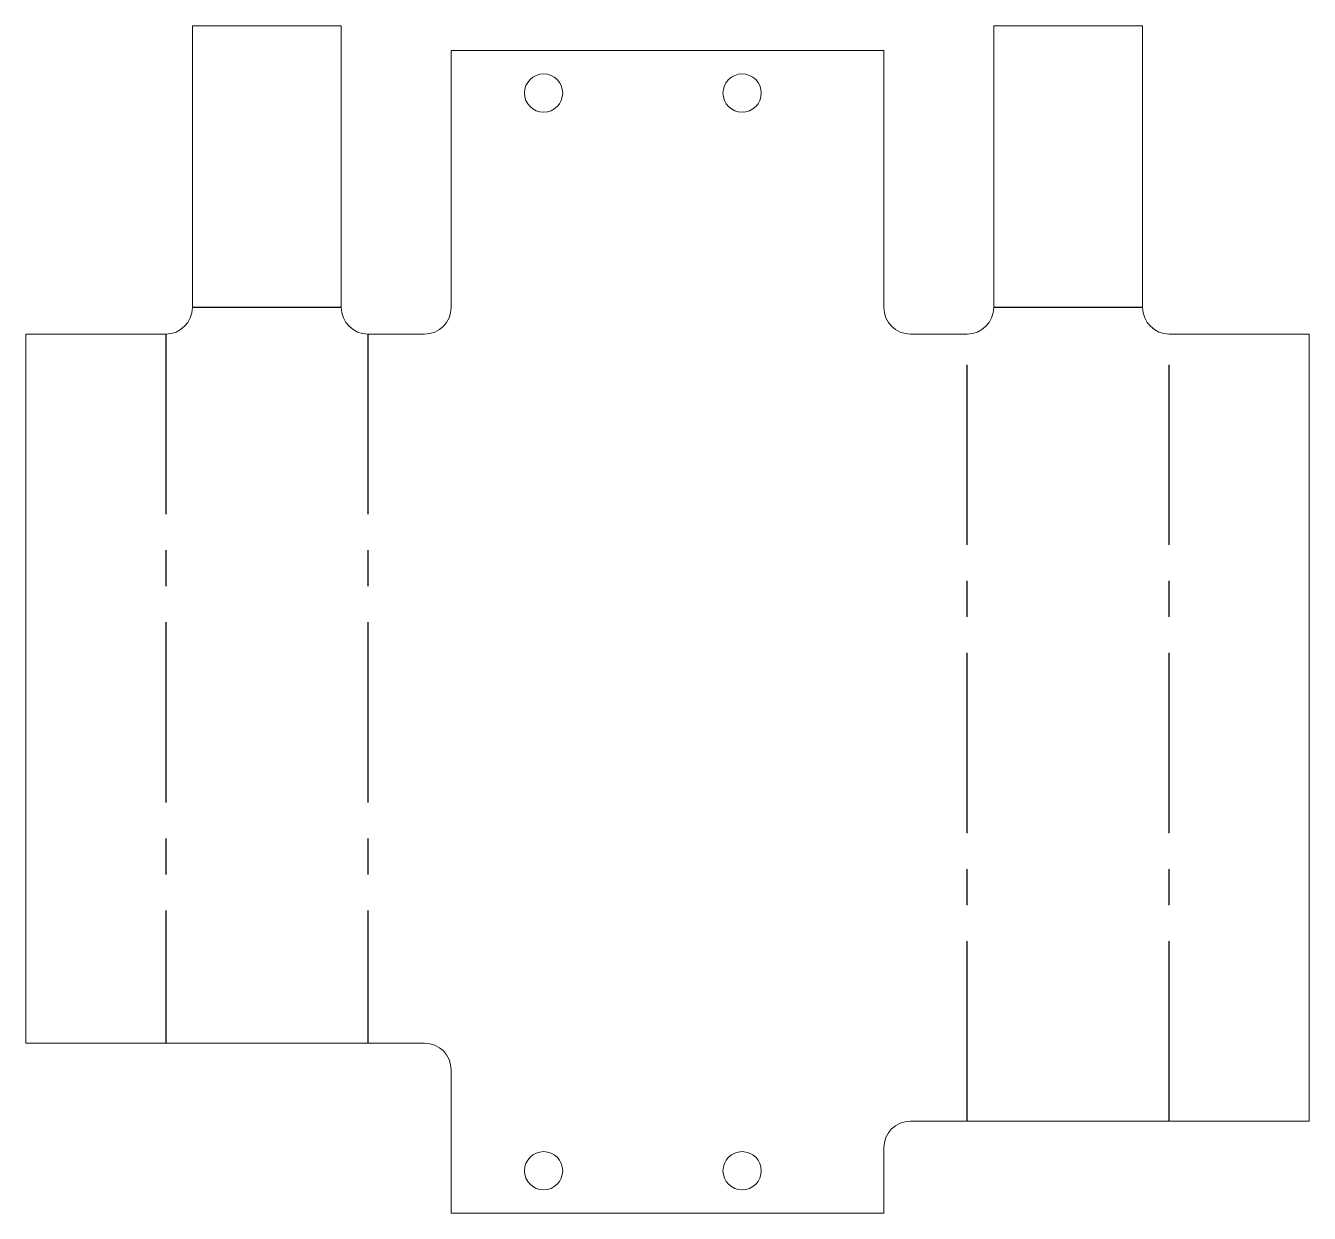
# Model space of a CAD drawing. Header units: millimetres. Extents: x -45.3 to 45.3, y -12 to 71.8.
import ezdxf

# ---------------------------------------------------------------- set-up
doc = ezdxf.new("R2010")
doc.units = ezdxf.units.MM
doc.linetypes.add('CENTERX2', pattern=[20.32, 12.7, -2.54, 2.54, -2.54])

msp = doc.modelspace()

# ---------------------------------------------------------------- linework, layer by layer
at = {"color": 7, "linetype": 'Continuous', "lineweight": 15}
for p, q in [((-33.501, 71.751), (-33.501, 51.88)), ((-23.001, 71.751), (-33.501, 71.751)), ((-23.001, 51.88), (-23.001, 71.751)), ((23.001, 71.751), (23.001, 51.88)), ((33.501, 71.751), (23.001, 71.751)), ((33.501, 51.88), (33.501, 71.751)), ((-15.25, 51.88), (-15.25, 70)), ((-15.25, 70), (15.25, 70)), ((15.25, 70), (15.25, 51.88)), ((-45.252, 50), (-45.252, 0)), ((-35.381, 50), (-45.252, 50)), ((-21.121, 50), (-17.13, 50)), ((17.13, 50), (21.121, 50)), ((45.252, 50), (35.381, 50)), ((45.252, -5.5), (45.252, 50)), ((-17.13, 0), (-45.252, 0)), ((-15.25, -12), (-15.25, -1.88)), ((45.252, -5.5), (17.13, -5.5)), ((15.25, -7.38), (15.25, -12)), ((15.25, -12), (-15.25, -12))]:
    msp.add_line(p, q, dxfattribs=at)
at = {"color": 7, "linetype": 'CENTERX2'}
for p, q in [((-23.001, 51.876), (-33.501, 51.876)), ((33.501, 51.876), (23.001, 51.876)), ((-35.377, 50), (-35.377, 0)), ((-21.126, 50), (-21.126, 0)), ((21.126, -5.5), (21.126, 50)), ((35.377, -5.5), (35.377, 50))]:
    msp.add_line(p, q, dxfattribs=at)
at = {"color": 7, "linetype": 'Continuous', "lineweight": 15}
for centre in [(-8.738, 67), (5.262, 67), (-8.738, -9), (5.262, -9)]:
    msp.add_circle(centre, 1.35, dxfattribs=at)
for centre, start, end in [((-35.381, 51.88), 270, 0), ((-21.121, 51.88), 180, 270), ((-17.13, 51.88), 270, 0), ((17.13, 51.88), 180, 270), ((21.121, 51.88), 270, 0), ((35.381, 51.88), 180, 270), ((-17.13, -1.88), 0, 90), ((17.13, -7.38), 90, 180)]:
    msp.add_arc(centre, 1.88, start, end, dxfattribs=at)

doc.saveas('drawing.dxf')
